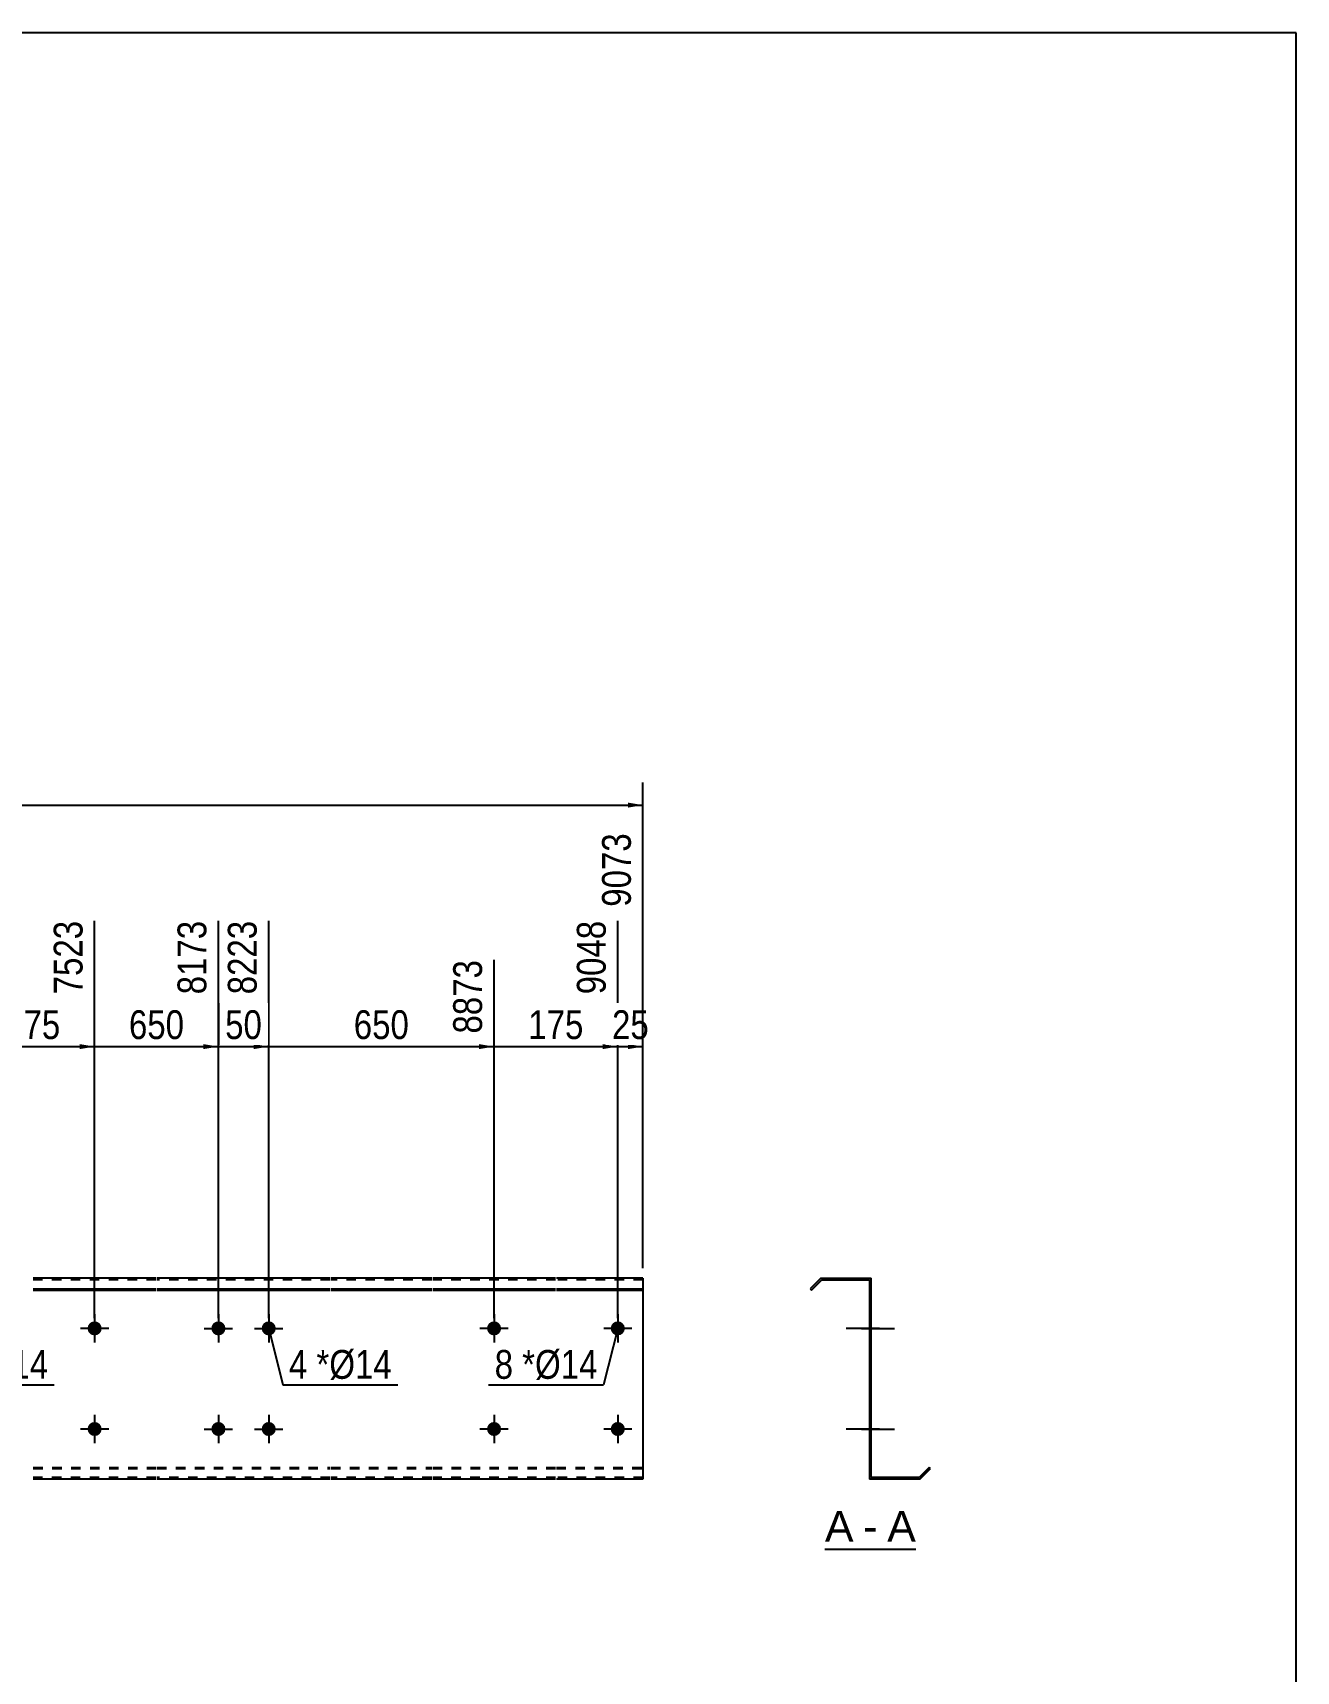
# Model space of a CAD drawing. Header units: millimetres. Extents: x -75 to 327, y -143 to 134.
# Drawn here: x 201.7 to 327.2, y -29.1 to 133.8 of the extents above; entities that cross this region are included whole.
import ezdxf

# ---------------------------------------------------------------- set-up
doc = ezdxf.new("R2010")
doc.units = ezdxf.units.MM
doc.linetypes.add('DXK_LINE_DOT1', pattern=[1.8814, 0.9407, -0.9407])
doc.styles.add('Arial', font='ARIAL.TTF', dxfattribs={"height": 0.2})
doc.styles.add('Arial Narrow', font='ARIALN.TTF', dxfattribs={"height": 0.2})

# ---------------------------------------------------------------- blocks, each defined once
blk = doc.blocks.new('Unknown-629092109-1870')
at = {"color": 5, "linetype": 'Continuous'}
for p, q in [((327.25, 133.75), (-72.75, 133.75)), ((327.25, -143.25), (327.25, 133.75))]:
    blk.add_line(p, q, dxfattribs=at)
blk = doc.blocks.new('Unknown-629092109-12 - 1244')
at = {"color": 7, "linetype": 'Continuous'}
blk.add_line((280.42, -16.95), (289.45, -16.95), dxfattribs=at)
at = {"color": 0, "linetype": 'Continuous'}
for points in [[(283.27, -16.2), (283.27, -13), (280.42, -13), (280.42, -16.2)], [(285.65, -16.2), (285.65, -13), (284.23, -13), (284.23, -16.2)], [(289.45, -16.2), (289.45, -13), (286.61, -13), (286.61, -16.2)]]:
    blk.add_wipeout(points, dxfattribs=at)
at = {"color": 96, "linetype": 'Continuous', "style": 'Arial'}
for s, p in [('A', (280.42, -16.2)), ('A', (286.61, -16.2)), ('-', (284.23, -16.2))]:
    blk.add_text(s, height=3.06, dxfattribs=at).set_placement(p)
blk = doc.blocks.new('Bolt-629092109-1223 - 1203')
at = {"linetype": 'Continuous'}
for points in [[(208.56, 5, -1), (207.16, 5, -1)], [(248.25, 5, -1), (246.85, 5, -1)]]:
    blk.add_hatch(color=3, dxfattribs=at).paths.add_polyline_path(points)
at = {"color": 3, "linetype": 'Continuous'}
for p, q in [((209.26, 5), (206.46, 5)), ((207.86, 6.4), (207.86, 3.6)), ((248.95, 5), (246.15, 5)), ((247.55, 6.4), (247.55, 3.6))]:
    blk.add_line(p, q, dxfattribs=at)
blk = doc.blocks.new('Part-629092109-1218 - 1203')
at = {"color": 2, "linetype": 'Continuous'}
for p, q in [((213.96, 10), (201.77, 10)), ((231.25, 10), (214.06, 10)), ((241.35, 10), (231.35, 10)), ((253.65, 10), (241.45, 10)), ((262.34, 10), (253.75, 10)), ((262.34, 10), (262.34, -10)), ((201.77, 8.94), (213.96, 8.94)), ((201.77, 8.81), (213.96, 8.81)), ((214.06, 8.94), (231.25, 8.94)), ((214.06, 8.81), (231.25, 8.81)), ((231.35, 8.94), (241.35, 8.94)), ((231.35, 8.81), (241.35, 8.81)), ((241.45, 8.94), (253.65, 8.94)), ((241.45, 8.81), (253.65, 8.81)), ((253.75, 8.94), (262.34, 8.94)), ((253.75, 8.81), (262.34, 8.81)), ((213.96, -10), (201.77, -10)), ((231.25, -10), (214.06, -10)), ((241.35, -10), (231.35, -10)), ((253.65, -10), (241.45, -10)), ((262.34, -10), (253.75, -10))]:
    blk.add_line(p, q, dxfattribs=at)
at = {"color": 7, "linetype": 'DXK_LINE_DOT1'}
for p, q in [((213.96, 9.82), (201.77, 9.82)), ((231.25, 9.82), (214.06, 9.82)), ((241.35, 9.82), (231.35, 9.82)), ((253.65, 9.82), (241.45, 9.82)), ((262.34, 9.82), (253.75, 9.82)), ((201.77, -8.81), (213.96, -8.81)), ((201.77, -8.94), (213.96, -8.94)), ((214.06, -8.81), (231.25, -8.81)), ((214.06, -8.94), (231.25, -8.94)), ((231.35, -8.81), (241.35, -8.81)), ((231.35, -8.94), (241.35, -8.94)), ((241.45, -8.81), (253.65, -8.81)), ((241.45, -8.94), (253.65, -8.94)), ((253.75, -8.81), (262.34, -8.81)), ((253.75, -8.94), (262.34, -8.94)), ((213.96, -9.82), (201.77, -9.82)), ((231.25, -9.82), (214.06, -9.82)), ((241.35, -9.82), (231.35, -9.82)), ((253.65, -9.82), (241.45, -9.82)), ((262.34, -9.82), (253.75, -9.82))]:
    blk.add_line(p, q, dxfattribs=at)
blk = doc.blocks.new('Bolt-629092109-1221 - 1203')
at = {"linetype": 'Continuous'}
for points in [[(220.86, 5, -1), (219.46, 5, -1)], [(225.86, 5, -1), (224.46, 5, -1)], [(220.86, -5, -1), (219.46, -5, -1)], [(225.86, -5, -1), (224.46, -5, -1)]]:
    blk.add_hatch(color=3, dxfattribs=at).paths.add_polyline_path(points)
at = {"color": 3, "linetype": 'Continuous'}
for p, q in [((218.76, 5), (221.56, 5)), ((220.16, 6.4), (220.16, 3.6)), ((223.76, 5), (226.56, 5)), ((225.16, 6.4), (225.16, 3.6)), ((220.16, -3.6), (220.16, -6.4)), ((225.16, -3.6), (225.16, -6.4)), ((218.76, -5), (221.56, -5)), ((223.76, -5), (226.56, -5))]:
    blk.add_line(p, q, dxfattribs=at)
blk = doc.blocks.new('Bolt-629092109-1222 - 1203')
at = {"linetype": 'Continuous'}
for points in [[(208.56, -5, -1), (207.16, -5, -1)], [(248.25, -5, -1), (246.85, -5, -1)]]:
    blk.add_hatch(color=3, dxfattribs=at).paths.add_polyline_path(points)
at = {"color": 3, "linetype": 'Continuous'}
for p, q in [((207.86, -3.6), (207.86, -6.4)), ((247.55, -3.6), (247.55, -6.4)), ((209.26, -5), (206.46, -5)), ((248.95, -5), (246.15, -5))]:
    blk.add_line(p, q, dxfattribs=at)
blk = doc.blocks.new('Bolt-629092109-1225 - 1203')
at = {"linetype": 'Continuous'}
for points in [[(260.54, 5, -1), (259.14, 5, -1)], [(260.54, -5, -1), (259.14, -5, -1)]]:
    blk.add_hatch(color=3, dxfattribs=at).paths.add_polyline_path(points)
at = {"color": 3, "linetype": 'Continuous'}
for p, q in [((261.24, 5), (258.44, 5)), ((259.84, 6.4), (259.84, 3.6)), ((259.84, -3.6), (259.84, -6.4)), ((261.24, -5), (258.44, -5))]:
    blk.add_line(p, q, dxfattribs=at)
blk = doc.blocks.new('Bolt-629092109-1248 - 1244')
at = {"linetype": 'Continuous'}
for points in [[(285.03, 4.3), (285.03, 5.7), (284.85, 5.7), (284.85, 4.3)], [(285.03, -5.7), (285.03, -4.3), (284.85, -4.3), (284.85, -5.7)]]:
    blk.add_hatch(color=3, dxfattribs=at).paths.add_polyline_path(points)
at = {"color": 3, "linetype": 'Continuous'}
for p, q in [((284.05, 5), (287.35, 5)), ((284.85, 5.7), (285.03, 5.7)), ((284.85, 4.3), (285.03, 4.3)), ((284.85, -4.3), (285.03, -4.3)), ((284.05, -5), (287.35, -5)), ((284.85, -5.7), (285.03, -5.7))]:
    blk.add_line(p, q, dxfattribs=at)
blk = doc.blocks.new('Bolt-629092109-1264 - 1244')
at = {"linetype": 'Continuous'}
for points in [[(285.03, 4.3), (285.03, 5.7), (284.85, 5.7), (284.85, 4.3)], [(285.03, -5.7), (285.03, -4.3), (284.85, -4.3), (284.85, -5.7)]]:
    blk.add_hatch(color=3, dxfattribs=at).paths.add_polyline_path(points)
at = {"color": 3, "linetype": 'Continuous'}
for p, q in [((284.05, 5), (287.35, 5)), ((284.85, 5.7), (285.03, 5.7)), ((284.85, 4.3), (285.03, 4.3)), ((284.85, -4.3), (285.03, -4.3)), ((284.05, -5), (287.35, -5)), ((284.85, -5.7), (285.03, -5.7))]:
    blk.add_line(p, q, dxfattribs=at)
blk = doc.blocks.new('Part-629092109-1246 - 1244')
at = {"color": 2, "linetype": 'Continuous'}
for p, q in [((280.03, 10), (278.97, 8.94)), ((279.09, 8.81), (280.1, 9.82)), ((280.03, 10), (285.03, 10)), ((280.1, 9.82), (284.85, 9.82)), ((284.85, 9.82), (284.85, -10)), ((285.03, -9.82), (285.03, 10)), ((278.97, 8.94), (279.09, 8.81)), ((290.78, -8.81), (289.77, -9.82)), ((289.85, -10), (290.91, -8.94)), ((290.91, -8.94), (290.78, -8.81)), ((289.85, -10), (284.85, -10)), ((289.77, -9.82), (285.03, -9.82))]:
    blk.add_line(p, q, dxfattribs=at)
blk = doc.blocks.new('Bolt-629092109-1247 - 1244')
at = {"linetype": 'Continuous'}
for points in [[(285.03, 4.3), (285.03, 5.7), (284.85, 5.7), (284.85, 4.3)], [(285.03, 4.3), (285.03, 5.7), (284.85, 5.7), (284.85, 4.3)], [(285.03, -5.7), (285.03, -4.3), (284.85, -4.3), (284.85, -5.7)], [(285.03, -5.7), (285.03, -4.3), (284.85, -4.3), (284.85, -5.7)]]:
    blk.add_hatch(color=3, dxfattribs=at).paths.add_polyline_path(points)
at = {"color": 3, "linetype": 'Continuous'}
for p, q in [((284.05, 5), (287.35, 5)), ((284.05, 5), (287.35, 5)), ((284.85, 5.7), (285.03, 5.7)), ((284.85, 5.7), (285.03, 5.7)), ((284.85, 4.3), (285.03, 4.3)), ((284.85, 4.3), (285.03, 4.3)), ((284.85, -4.3), (285.03, -4.3)), ((284.85, -4.3), (285.03, -4.3)), ((284.05, -5), (287.35, -5)), ((284.05, -5), (287.35, -5)), ((284.85, -5.7), (285.03, -5.7)), ((284.85, -5.7), (285.03, -5.7))]:
    blk.add_line(p, q, dxfattribs=at)
blk = doc.blocks.new('Bolt-629092109-1249 - 1244')
at = {"linetype": 'Continuous'}
for points in [[(285.03, 4.3), (285.03, 5.7), (284.85, 5.7), (284.85, 4.3)], [(285.03, 4.3), (285.03, 5.7), (284.85, 5.7), (284.85, 4.3)], [(285.03, -5.7), (285.03, -4.3), (284.85, -4.3), (284.85, -5.7)], [(285.03, -5.7), (285.03, -4.3), (284.85, -4.3), (284.85, -5.7)]]:
    blk.add_hatch(color=3, dxfattribs=at).paths.add_polyline_path(points)
at = {"color": 3, "linetype": 'Continuous'}
for p, q in [((284.05, 5), (287.35, 5)), ((284.05, 5), (287.35, 5)), ((284.85, 5.7), (285.03, 5.7)), ((284.85, 5.7), (285.03, 5.7)), ((284.85, 4.3), (285.03, 4.3)), ((284.85, 4.3), (285.03, 4.3)), ((284.85, -4.3), (285.03, -4.3)), ((284.85, -4.3), (285.03, -4.3)), ((284.05, -5), (287.35, -5)), ((284.05, -5), (287.35, -5)), ((284.85, -5.7), (285.03, -5.7)), ((284.85, -5.7), (285.03, -5.7))]:
    blk.add_line(p, q, dxfattribs=at)
blk = doc.blocks.new('Bolt-629092109-1250 - 1244')
at = {"linetype": 'Continuous'}
blk.add_hatch(color=3, dxfattribs=at).paths.add_polyline_path([(285.03, -5.7), (285.03, -4.3), (284.85, -4.3), (284.85, -5.7)])
blk.add_hatch(color=3, dxfattribs=at).paths.add_polyline_path([(285.03, -5.7), (285.03, -4.3), (284.85, -4.3), (284.85, -5.7)])
at = {"color": 3, "linetype": 'Continuous'}
for p, q in [((285.03, -4.3), (284.85, -4.3)), ((285.03, -4.3), (284.85, -4.3)), ((285.83, -5), (282.53, -5)), ((285.83, -5), (282.53, -5)), ((285.03, -5.7), (284.85, -5.7)), ((285.03, -5.7), (284.85, -5.7))]:
    blk.add_line(p, q, dxfattribs=at)
blk = doc.blocks.new('Bolt-629092109-1251 - 1244')
at = {"linetype": 'Continuous'}
blk.add_hatch(color=3, dxfattribs=at).paths.add_polyline_path([(285.03, 4.3), (285.03, 5.7), (284.85, 5.7), (284.85, 4.3)])
blk.add_hatch(color=3, dxfattribs=at).paths.add_polyline_path([(285.03, 4.3), (285.03, 5.7), (284.85, 5.7), (284.85, 4.3)])
at = {"color": 3, "linetype": 'Continuous'}
for p, q in [((285.83, 5), (282.53, 5)), ((285.83, 5), (282.53, 5)), ((285.03, 5.7), (284.85, 5.7)), ((285.03, 5.7), (284.85, 5.7)), ((285.03, 4.3), (284.85, 4.3)), ((285.03, 4.3), (284.85, 4.3))]:
    blk.add_line(p, q, dxfattribs=at)
blk = doc.blocks.new('Bolt-629092109-1252 - 1244')
at = {"linetype": 'Continuous'}
for points in [[(285.03, 4.3), (285.03, 5.7), (284.85, 5.7), (284.85, 4.3)], [(285.03, -5.7), (285.03, -4.3), (284.85, -4.3), (284.85, -5.7)]]:
    blk.add_hatch(color=3, dxfattribs=at).paths.add_polyline_path(points)
at = {"color": 3, "linetype": 'Continuous'}
for p, q in [((285.83, 5), (282.53, 5)), ((285.03, 5.7), (284.85, 5.7)), ((285.03, 4.3), (284.85, 4.3)), ((285.03, -4.3), (284.85, -4.3)), ((285.83, -5), (282.53, -5)), ((285.03, -5.7), (284.85, -5.7))]:
    blk.add_line(p, q, dxfattribs=at)
blk = doc.blocks.new('Bolt-629092109-1253 - 1244')
at = {"linetype": 'Continuous'}
for points in [[(285.03, 4.3), (285.03, 5.7), (284.85, 5.7), (284.85, 4.3)], [(285.03, -5.7), (285.03, -4.3), (284.85, -4.3), (284.85, -5.7)]]:
    blk.add_hatch(color=3, dxfattribs=at).paths.add_polyline_path(points)
at = {"color": 3, "linetype": 'Continuous'}
for p, q in [((285.83, 5), (282.53, 5)), ((285.03, 5.7), (284.85, 5.7)), ((285.03, 4.3), (284.85, 4.3)), ((285.03, -4.3), (284.85, -4.3)), ((285.83, -5), (282.53, -5)), ((285.03, -5.7), (284.85, -5.7))]:
    blk.add_line(p, q, dxfattribs=at)
blk = doc.blocks.new('Bolt-629092109-1254 - 1244')
at = {"linetype": 'Continuous'}
for points in [[(285.03, 4.3), (285.03, 5.7), (284.85, 5.7), (284.85, 4.3)], [(285.03, -5.7), (285.03, -4.3), (284.85, -4.3), (284.85, -5.7)]]:
    blk.add_hatch(color=3, dxfattribs=at).paths.add_polyline_path(points)
at = {"color": 3, "linetype": 'Continuous'}
for p, q in [((284.05, 5), (287.35, 5)), ((284.85, 5.7), (285.03, 5.7)), ((284.85, 4.3), (285.03, 4.3)), ((284.85, -4.3), (285.03, -4.3)), ((284.05, -5), (287.35, -5)), ((284.85, -5.7), (285.03, -5.7))]:
    blk.add_line(p, q, dxfattribs=at)
blk = doc.blocks.new('Bolt-629092109-1255 - 1244')
at = {"linetype": 'Continuous'}
for points in [[(285.03, 4.3), (285.03, 5.7), (284.85, 5.7), (284.85, 4.3)], [(285.03, -5.7), (285.03, -4.3), (284.85, -4.3), (284.85, -5.7)]]:
    blk.add_hatch(color=3, dxfattribs=at).paths.add_polyline_path(points)
at = {"color": 3, "linetype": 'Continuous'}
for p, q in [((284.05, 5), (287.35, 5)), ((284.85, 5.7), (285.03, 5.7)), ((284.85, 4.3), (285.03, 4.3)), ((284.85, -4.3), (285.03, -4.3)), ((284.05, -5), (287.35, -5)), ((284.85, -5.7), (285.03, -5.7))]:
    blk.add_line(p, q, dxfattribs=at)
blk = doc.blocks.new('Bolt-629092109-1256 - 1244')
at = {"linetype": 'Continuous'}
for points in [[(285.03, 4.3), (285.03, 5.7), (284.85, 5.7), (284.85, 4.3)], [(285.03, -5.7), (285.03, -4.3), (284.85, -4.3), (284.85, -5.7)]]:
    blk.add_hatch(color=3, dxfattribs=at).paths.add_polyline_path(points)
at = {"color": 3, "linetype": 'Continuous'}
for p, q in [((284.05, 5), (287.35, 5)), ((284.85, 5.7), (285.03, 5.7)), ((284.85, 4.3), (285.03, 4.3)), ((284.85, -4.3), (285.03, -4.3)), ((284.05, -5), (287.35, -5)), ((284.85, -5.7), (285.03, -5.7))]:
    blk.add_line(p, q, dxfattribs=at)
blk = doc.blocks.new('Bolt-629092109-1257 - 1244')
at = {"linetype": 'Continuous'}
for points in [[(285.03, 4.3), (285.03, 5.7), (284.85, 5.7), (284.85, 4.3)], [(285.03, -5.7), (285.03, -4.3), (284.85, -4.3), (284.85, -5.7)]]:
    blk.add_hatch(color=3, dxfattribs=at).paths.add_polyline_path(points)
at = {"color": 3, "linetype": 'Continuous'}
for p, q in [((284.05, 5), (287.35, 5)), ((284.85, 5.7), (285.03, 5.7)), ((284.85, 4.3), (285.03, 4.3)), ((284.85, -4.3), (285.03, -4.3)), ((284.05, -5), (287.35, -5)), ((284.85, -5.7), (285.03, -5.7))]:
    blk.add_line(p, q, dxfattribs=at)
blk = doc.blocks.new('Bolt-629092109-1258 - 1244')
at = {"linetype": 'Continuous'}
for points in [[(285.03, 4.3), (285.03, 5.7), (284.85, 5.7), (284.85, 4.3)], [(285.03, -5.7), (285.03, -4.3), (284.85, -4.3), (284.85, -5.7)]]:
    blk.add_hatch(color=3, dxfattribs=at).paths.add_polyline_path(points)
at = {"color": 3, "linetype": 'Continuous'}
for p, q in [((284.05, 5), (287.35, 5)), ((284.85, 5.7), (285.03, 5.7)), ((284.85, 4.3), (285.03, 4.3)), ((284.85, -4.3), (285.03, -4.3)), ((284.05, -5), (287.35, -5)), ((284.85, -5.7), (285.03, -5.7))]:
    blk.add_line(p, q, dxfattribs=at)
blk = doc.blocks.new('Bolt-629092109-1259 - 1244')
at = {"linetype": 'Continuous'}
for points in [[(285.03, 4.3), (285.03, 5.7), (284.85, 5.7), (284.85, 4.3)], [(285.03, -5.7), (285.03, -4.3), (284.85, -4.3), (284.85, -5.7)]]:
    blk.add_hatch(color=3, dxfattribs=at).paths.add_polyline_path(points)
at = {"color": 3, "linetype": 'Continuous'}
for p, q in [((284.05, 5), (287.35, 5)), ((284.85, 5.7), (285.03, 5.7)), ((284.85, 4.3), (285.03, 4.3)), ((284.85, -4.3), (285.03, -4.3)), ((284.05, -5), (287.35, -5)), ((284.85, -5.7), (285.03, -5.7))]:
    blk.add_line(p, q, dxfattribs=at)
blk = doc.blocks.new('Bolt-629092109-1260 - 1244')
at = {"linetype": 'Continuous'}
for points in [[(285.03, 4.3), (285.03, 5.7), (284.85, 5.7), (284.85, 4.3)], [(285.03, -5.7), (285.03, -4.3), (284.85, -4.3), (284.85, -5.7)]]:
    blk.add_hatch(color=3, dxfattribs=at).paths.add_polyline_path(points)
at = {"color": 3, "linetype": 'Continuous'}
for p, q in [((284.05, 5), (287.35, 5)), ((284.85, 5.7), (285.03, 5.7)), ((284.85, 4.3), (285.03, 4.3)), ((284.85, -4.3), (285.03, -4.3)), ((284.05, -5), (287.35, -5)), ((284.85, -5.7), (285.03, -5.7))]:
    blk.add_line(p, q, dxfattribs=at)
blk = doc.blocks.new('Bolt-629092109-1261 - 1244')
at = {"linetype": 'Continuous'}
for points in [[(285.03, 4.3), (285.03, 5.7), (284.85, 5.7), (284.85, 4.3)], [(285.03, -5.7), (285.03, -4.3), (284.85, -4.3), (284.85, -5.7)]]:
    blk.add_hatch(color=3, dxfattribs=at).paths.add_polyline_path(points)
at = {"color": 3, "linetype": 'Continuous'}
for p, q in [((284.05, 5), (287.35, 5)), ((284.85, 5.7), (285.03, 5.7)), ((284.85, 4.3), (285.03, 4.3)), ((284.85, -4.3), (285.03, -4.3)), ((284.05, -5), (287.35, -5)), ((284.85, -5.7), (285.03, -5.7))]:
    blk.add_line(p, q, dxfattribs=at)
blk = doc.blocks.new('Bolt-629092109-1262 - 1244')
at = {"linetype": 'Continuous'}
for points in [[(285.03, 4.3), (285.03, 5.7), (284.85, 5.7), (284.85, 4.3)], [(285.03, -5.7), (285.03, -4.3), (284.85, -4.3), (284.85, -5.7)]]:
    blk.add_hatch(color=3, dxfattribs=at).paths.add_polyline_path(points)
at = {"color": 3, "linetype": 'Continuous'}
for p, q in [((284.05, 5), (287.35, 5)), ((284.85, 5.7), (285.03, 5.7)), ((284.85, 4.3), (285.03, 4.3)), ((284.85, -4.3), (285.03, -4.3)), ((284.05, -5), (287.35, -5)), ((284.85, -5.7), (285.03, -5.7))]:
    blk.add_line(p, q, dxfattribs=at)
blk = doc.blocks.new('Bolt-629092109-1263 - 1244')
at = {"linetype": 'Continuous'}
for points in [[(285.03, 4.3), (285.03, 5.7), (284.85, 5.7), (284.85, 4.3)], [(285.03, -5.7), (285.03, -4.3), (284.85, -4.3), (284.85, -5.7)]]:
    blk.add_hatch(color=3, dxfattribs=at).paths.add_polyline_path(points)
at = {"color": 3, "linetype": 'Continuous'}
for p, q in [((284.05, 5), (287.35, 5)), ((284.85, 5.7), (285.03, 5.7)), ((284.85, 4.3), (285.03, 4.3)), ((284.85, -4.3), (285.03, -4.3)), ((284.05, -5), (287.35, -5)), ((284.85, -5.7), (285.03, -5.7))]:
    blk.add_line(p, q, dxfattribs=at)
blk = doc.blocks.new('Bolt-629092109-1265 - 1244')
at = {"linetype": 'Continuous'}
for points in [[(285.03, 4.3), (285.03, 5.7), (284.85, 5.7), (284.85, 4.3)], [(285.03, -5.7), (285.03, -4.3), (284.85, -4.3), (284.85, -5.7)]]:
    blk.add_hatch(color=3, dxfattribs=at).paths.add_polyline_path(points)
at = {"color": 3, "linetype": 'Continuous'}
for p, q in [((284.05, 5), (287.35, 5)), ((284.85, 5.7), (285.03, 5.7)), ((284.85, 4.3), (285.03, 4.3)), ((284.85, -4.3), (285.03, -4.3)), ((284.05, -5), (287.35, -5)), ((284.85, -5.7), (285.03, -5.7))]:
    blk.add_line(p, q, dxfattribs=at)
blk = doc.blocks.new('Bolt-629092109-1266 - 1244')
at = {"linetype": 'Continuous'}
for points in [[(285.03, 4.3), (285.03, 5.7), (284.85, 5.7), (284.85, 4.3)], [(285.03, -5.7), (285.03, -4.3), (284.85, -4.3), (284.85, -5.7)]]:
    blk.add_hatch(color=3, dxfattribs=at).paths.add_polyline_path(points)
at = {"color": 3, "linetype": 'Continuous'}
for p, q in [((284.05, 5), (287.35, 5)), ((284.85, 5.7), (285.03, 5.7)), ((284.85, 4.3), (285.03, 4.3)), ((284.85, -4.3), (285.03, -4.3)), ((284.05, -5), (287.35, -5)), ((284.85, -5.7), (285.03, -5.7))]:
    blk.add_line(p, q, dxfattribs=at)
blk = doc.blocks.new('Bolt-629092109-1267 - 1244')
at = {"linetype": 'Continuous'}
for points in [[(285.03, 4.3), (285.03, 5.7), (284.85, 5.7), (284.85, 4.3)], [(285.03, -5.7), (285.03, -4.3), (284.85, -4.3), (284.85, -5.7)]]:
    blk.add_hatch(color=3, dxfattribs=at).paths.add_polyline_path(points)
at = {"color": 3, "linetype": 'Continuous'}
for p, q in [((284.05, 5), (287.35, 5)), ((284.85, 5.7), (285.03, 5.7)), ((284.85, 4.3), (285.03, 4.3)), ((284.85, -4.3), (285.03, -4.3)), ((284.05, -5), (287.35, -5)), ((284.85, -5.7), (285.03, -5.7))]:
    blk.add_line(p, q, dxfattribs=at)
blk = doc.blocks.new('StraightDimension-629092109-1293 - 1203')
at = {"linetype": 'Continuous'}
blk.add_hatch(color=7, dxfattribs=at).paths.add_polyline_path([(246.05, 33.25), (247.55, 33), (246.05, 32.75)])
at = {"color": 7, "linetype": 'Continuous'}
for p, q in [((225.16, 6), (225.16, 45.51)), ((247.55, 6), (247.55, 41.61)), ((225.16, 33), (247.55, 33))]:
    blk.add_line(p, q, dxfattribs=at)
at = {"color": 0, "linetype": 'Continuous'}
blk.add_wipeout([(246.95, 42.21), (242.75, 42.21), (242.75, 33.7), (246.95, 33.7)], dxfattribs=at)
at = {"color": 0}
blk.add_wipeout([(239.7, 33.15), (239.7, 37.35), (233.01, 37.35), (233.01, 33.15)], dxfattribs=at)
at = {"color": 3, "linetype": 'Continuous', "style": 'Arial Narrow'}
blk.add_text('8873', height=2.863, rotation=90.0002, dxfattribs=at).set_placement((246.35, 34.3))
at = {"color": 3, "style": 'Arial Narrow'}
blk.add_text('650', height=2.863, dxfattribs=at).set_placement((233.61, 33.75))
blk = doc.blocks.new('StraightDimension-629092109-1292 - 1203')
at = {"linetype": 'Continuous'}
blk.add_hatch(color=7, dxfattribs=at).paths.add_polyline_path([(258.34, 33.25), (259.84, 33), (258.34, 32.75)])
at = {"color": 7, "linetype": 'Continuous'}
for p, q in [((259.84, 6), (259.84, 45.51)), ((247.55, 6), (247.55, 41.61)), ((247.55, 33), (259.84, 33))]:
    blk.add_line(p, q, dxfattribs=at)
at = {"color": 0}
blk.add_wipeout([(257.04, 33.15), (257.04, 37.35), (250.35, 37.35), (250.35, 33.15)], dxfattribs=at)
at = {"color": 3, "style": 'Arial Narrow'}
blk.add_text('175', height=2.863, dxfattribs=at).set_placement((250.95, 33.75))
at = {"color": 0, "linetype": 'Continuous'}
blk.add_wipeout([(259.24, 46.11), (255.04, 46.11), (255.04, 37.6), (259.24, 37.6)], dxfattribs=at)
at = {"color": 3, "linetype": 'Continuous', "style": 'Arial Narrow'}
blk.add_text('9048', height=2.863, rotation=90.0002, dxfattribs=at).set_placement((258.64, 38.2))
blk = doc.blocks.new('StraightDimension-629092109-1291 - 1203')
at = {"linetype": 'Continuous'}
blk.add_hatch(color=7, dxfattribs=at).paths.add_polyline_path([(260.84, 33.25), (262.34, 33), (260.84, 32.75)])
at = {"color": 7, "linetype": 'Continuous'}
for p, q in [((262.34, 11), (262.34, 54.21)), ((259.84, 6), (259.84, 45.51)), ((259.84, 33), (262.34, 33))]:
    blk.add_line(p, q, dxfattribs=at)
at = {"color": 0, "linetype": 'Continuous'}
blk.add_wipeout([(261.74, 54.81), (257.54, 54.81), (257.54, 46.3), (261.74, 46.3)], dxfattribs=at)
at = {"color": 0}
blk.add_wipeout([(263.52, 33.15), (263.52, 37.35), (258.67, 37.35), (258.67, 33.15)], dxfattribs=at)
at = {"color": 3, "linetype": 'Continuous', "style": 'Arial Narrow'}
blk.add_text('9073', height=2.863, rotation=90.0002, dxfattribs=at).set_placement((261.14, 46.9))
at = {"color": 3, "style": 'Arial Narrow'}
blk.add_text('25', height=2.863, dxfattribs=at).set_placement((259.27, 33.75))
blk = doc.blocks.new('StraightDimension-629092109-1294 - 1203')
at = {"linetype": 'Continuous'}
blk.add_hatch(color=7, dxfattribs=at).paths.add_polyline_path([(223.66, 33.25), (225.16, 33), (223.66, 32.75)])
at = {"color": 7, "linetype": 'Continuous'}
for p, q in [((220.16, 6), (220.16, 45.51)), ((225.16, 6), (225.16, 45.51)), ((220.16, 33), (225.16, 33))]:
    blk.add_line(p, q, dxfattribs=at)
at = {"color": 0}
blk.add_wipeout([(225.08, 33.15), (225.08, 37.35), (220.23, 37.35), (220.23, 33.15)], dxfattribs=at)
at = {"color": 3, "style": 'Arial Narrow'}
blk.add_text('50', height=2.863, dxfattribs=at).set_placement((220.83, 33.75))
at = {"color": 0, "linetype": 'Continuous'}
blk.add_wipeout([(224.56, 46.11), (220.36, 46.11), (220.36, 37.6), (224.56, 37.6)], dxfattribs=at)
at = {"color": 3, "linetype": 'Continuous', "style": 'Arial Narrow'}
blk.add_text('8223', height=2.863, rotation=90.0002, dxfattribs=at).set_placement((223.96, 38.2))
blk = doc.blocks.new('StraightDimension-629092109-1295 - 1203')
at = {"linetype": 'Continuous'}
blk.add_hatch(color=7, dxfattribs=at).paths.add_polyline_path([(218.66, 33.25), (220.16, 33), (218.66, 32.75)])
at = {"color": 7, "linetype": 'Continuous'}
for p, q in [((207.86, 6), (207.86, 45.51)), ((220.16, 6), (220.16, 45.51)), ((207.86, 33), (220.16, 33))]:
    blk.add_line(p, q, dxfattribs=at)
at = {"color": 0}
blk.add_wipeout([(217.35, 33.15), (217.35, 37.35), (210.67, 37.35), (210.67, 33.15)], dxfattribs=at)
at = {"color": 3, "style": 'Arial Narrow'}
blk.add_text('650', height=2.863, dxfattribs=at).set_placement((211.27, 33.75))
at = {"color": 0, "linetype": 'Continuous'}
blk.add_wipeout([(219.56, 46.11), (215.36, 46.11), (215.36, 37.6), (219.56, 37.6)], dxfattribs=at)
at = {"color": 3, "linetype": 'Continuous', "style": 'Arial Narrow'}
blk.add_text('8173', height=2.863, rotation=90.0002, dxfattribs=at).set_placement((218.96, 38.2))
blk = doc.blocks.new('StraightDimension-629092109-1296 - 1203')
at = {"linetype": 'Continuous'}
blk.add_hatch(color=7, dxfattribs=at).paths.add_polyline_path([(206.36, 33.25), (207.86, 33), (206.36, 32.75)])
at = {"color": 7, "linetype": 'Continuous'}
for p, q in [((195.57, 6), (195.57, 45.51)), ((207.86, 6), (207.86, 45.51)), ((195.57, 33), (207.86, 33))]:
    blk.add_line(p, q, dxfattribs=at)
at = {"color": 0}
blk.add_wipeout([(205.06, 33.15), (205.06, 37.35), (198.37, 37.35), (198.37, 33.15)], dxfattribs=at)
at = {"color": 3, "style": 'Arial Narrow'}
blk.add_text('175', height=2.863, dxfattribs=at).set_placement((198.97, 33.75))
at = {"color": 0, "linetype": 'Continuous'}
blk.add_wipeout([(207.26, 46.11), (203.06, 46.11), (203.06, 37.6), (207.26, 37.6)], dxfattribs=at)
at = {"color": 3, "linetype": 'Continuous', "style": 'Arial Narrow'}
blk.add_text('7523', height=2.863, rotation=90.0002, dxfattribs=at).set_placement((206.66, 38.2))
blk = doc.blocks.new('StraightDimension-629092109-1416 - 1203')
at = {"linetype": 'Continuous'}
blk.add_hatch(color=7, dxfattribs=at).paths.add_polyline_path([(260.84, 57.25), (262.34, 57), (260.84, 56.75)])
at = {"color": 7, "linetype": 'Continuous'}
for p, q in [((262.34, 11), (262.34, 59.25)), ((0, 57), (262.34, 57))]:
    blk.add_line(p, q, dxfattribs=at)
blk = doc.blocks.new('Mark-629092109-1433 - 1203')
at = {"color": 0}
for points in [[(229, -0.01), (229, 2.99), (227.17, 2.99), (227.17, -0.01)], [(231.18, -0.01), (231.18, 2.99), (229.9, 2.99), (229.9, -0.01)]]:
    blk.add_wipeout(points, dxfattribs=at)
for points in [[(229, -0.01), (229, 2.99), (227.17, 2.99), (227.17, -0.01)], [(231.18, -0.01), (231.18, 2.99), (229.9, 2.99), (229.9, -0.01)]]:
    blk.add_wipeout(points, dxfattribs=at)
at = {"color": 7, "linetype": 'Continuous'}
blk.add_line((225.16, 5), (226.57, -0.61), dxfattribs=at)
at = {"color": 3, "style": 'Arial Narrow'}
blk.add_text('4', height=2.86, dxfattribs=at).set_placement((227.17, -0.01))
at = {"color": 0}
blk.add_wipeout([(237.39, -0.01), (237.39, 2.99), (231.18, 2.99), (231.18, -0.01)], dxfattribs=at)
blk.add_wipeout([(237.39, -0.01), (237.39, 2.99), (231.18, 2.99), (231.18, -0.01)], dxfattribs=at)
at = {"color": 7, "linetype": 'Continuous'}
blk.add_line((226.57, -0.61), (237.99, -0.61), dxfattribs=at)
at = {"color": 3, "style": 'Arial Narrow'}
for s, height, p in [('*', 2.86, (229.9, -0.01)), ('Ø14', 2.863, (231.18, -0.01))]:
    blk.add_text(s, height=height, dxfattribs=at).set_placement(p)
blk = doc.blocks.new('Mark-629092109-1447 - 1203')
at = {"color": 0}
for points in [[(194.86, -0.01), (194.86, 2.99), (193.03, 2.99), (193.03, -0.01)], [(197.04, -0.01), (197.04, 2.99), (195.76, 2.99), (195.76, -0.01)]]:
    blk.add_wipeout(points, dxfattribs=at)
for points in [[(194.86, -0.01), (194.86, 2.99), (193.03, 2.99), (193.03, -0.01)], [(197.04, -0.01), (197.04, 2.99), (195.76, 2.99), (195.76, -0.01)]]:
    blk.add_wipeout(points, dxfattribs=at)
at = {"color": 7, "linetype": 'Continuous'}
blk.add_line((191.02, 5), (192.43, -0.61), dxfattribs=at)
at = {"color": 3, "style": 'Arial Narrow'}
blk.add_text('2', height=2.86, dxfattribs=at).set_placement((193.03, -0.01))
at = {"color": 0}
blk.add_wipeout([(203.25, -0.01), (203.25, 2.99), (197.04, 2.99), (197.04, -0.01)], dxfattribs=at)
blk.add_wipeout([(203.25, -0.01), (203.25, 2.99), (197.04, 2.99), (197.04, -0.01)], dxfattribs=at)
at = {"color": 7, "linetype": 'Continuous'}
blk.add_line((192.43, -0.61), (203.85, -0.61), dxfattribs=at)
at = {"color": 3, "style": 'Arial Narrow'}
for s, height, p in [('*', 2.86, (195.76, -0.01)), ('Ø14', 2.863, (197.04, -0.01))]:
    blk.add_text(s, height=height, dxfattribs=at).set_placement(p)
blk = doc.blocks.new('MarkSet-629092109-1426 - 1203')
at = {"color": 0}
for points in [[(249.44, -0.01), (249.44, 2.99), (247.61, 2.99), (247.61, -0.01)], [(251.62, -0.01), (251.62, 2.99), (250.34, 2.99), (250.34, -0.01)]]:
    blk.add_wipeout(points, dxfattribs=at)
for points in [[(249.44, -0.01), (249.44, 2.99), (247.61, 2.99), (247.61, -0.01)], [(251.62, -0.01), (251.62, 2.99), (250.34, 2.99), (250.34, -0.01)]]:
    blk.add_wipeout(points, dxfattribs=at)
at = {"color": 3, "style": 'Arial Narrow'}
blk.add_text('8', height=2.86, dxfattribs=at).set_placement((247.61, -0.01))
at = {"color": 0}
blk.add_wipeout([(257.83, -0.01), (257.83, 2.99), (251.62, 2.99), (251.62, -0.01)], dxfattribs=at)
blk.add_wipeout([(257.83, -0.01), (257.83, 2.99), (251.62, 2.99), (251.62, -0.01)], dxfattribs=at)
at = {"color": 7, "linetype": 'Continuous'}
for p in [(259.84, 5), (247.01, -0.61)]:
    blk.add_line(p, (258.43, -0.61), dxfattribs=at)
at = {"color": 3, "style": 'Arial Narrow'}
for s, height, p in [('*', 2.86, (250.34, -0.01)), ('Ø14', 2.863, (251.62, -0.01))]:
    blk.add_text(s, height=height, dxfattribs=at).set_placement(p)

msp = doc.modelspace()

# ---------------------------------------------------------------- block references
for name in ['Unknown-629092109-1870', 'Part-629092109-1218 - 1203', 'Part-629092109-1246 - 1244', 'Bolt-629092109-1223 - 1203', 'Bolt-629092109-1221 - 1203', 'Bolt-629092109-1225 - 1203', 'Bolt-629092109-1251 - 1244', 'Bolt-629092109-1252 - 1244', 'Bolt-629092109-1253 - 1244', 'Bolt-629092109-1248 - 1244', 'Bolt-629092109-1264 - 1244', 'Bolt-629092109-1247 - 1244', 'Bolt-629092109-1249 - 1244', 'Bolt-629092109-1254 - 1244', 'Bolt-629092109-1255 - 1244', 'Bolt-629092109-1256 - 1244', 'Bolt-629092109-1257 - 1244', 'Bolt-629092109-1258 - 1244', 'Bolt-629092109-1259 - 1244', 'Bolt-629092109-1260 - 1244', 'Bolt-629092109-1261 - 1244', 'Bolt-629092109-1262 - 1244', 'Bolt-629092109-1263 - 1244', 'Bolt-629092109-1265 - 1244', 'Bolt-629092109-1266 - 1244', 'Bolt-629092109-1267 - 1244', 'Bolt-629092109-1222 - 1203', 'Bolt-629092109-1250 - 1244']:
    msp.add_blockref(name, (0, 0))

# ---------------------------------------------------------------- next in the draw order: block references
for name in ['StraightDimension-629092109-1293 - 1203', 'Mark-629092109-1447 - 1203', 'Mark-629092109-1433 - 1203', 'MarkSet-629092109-1426 - 1203', 'Unknown-629092109-12 - 1244']:
    msp.add_blockref(name, (0, 0))

# ---------------------------------------------------------------- next in the draw order: block references
for name in ['StraightDimension-629092109-1294 - 1203', 'StraightDimension-629092109-1292 - 1203']:
    msp.add_blockref(name, (0, 0))

# ---------------------------------------------------------------- next in the draw order: block references
for name in ['StraightDimension-629092109-1291 - 1203', 'StraightDimension-629092109-1295 - 1203']:
    msp.add_blockref(name, (0, 0))

# ---------------------------------------------------------------- next in the draw order: block references
msp.add_blockref('StraightDimension-629092109-1296 - 1203', (0, 0))

# ---------------------------------------------------------------- next in the draw order: block references
msp.add_blockref('StraightDimension-629092109-1416 - 1203', (0, 0))

doc.saveas('drawing.dxf')
